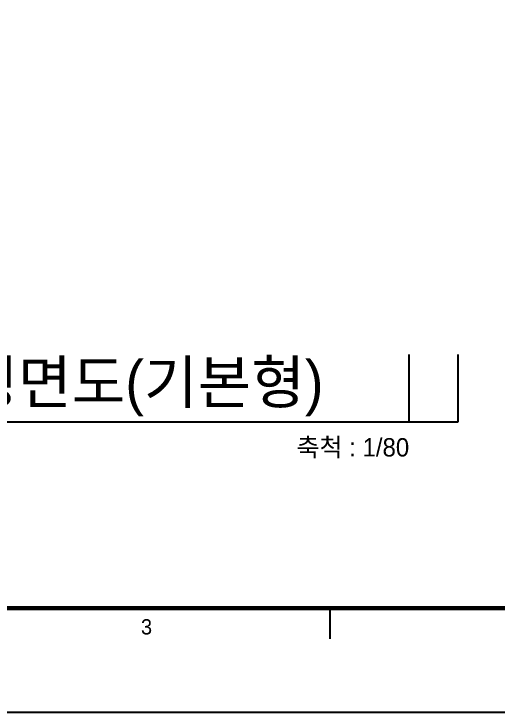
# Model space of a CAD drawing. Header units: millimetres. Extents: x -24416 to 92204, y -190080 to 23760.
# Drawn here: x 26772 to 29942, y -23760 to -19192 of the extents above; entities that cross this region are included whole.
import ezdxf
from ezdxf.enums import TextEntityAlignment as Align

# ---------------------------------------------------------------- set-up
doc = ezdxf.new("R2010")
doc.units = ezdxf.units.MM
doc.header["$LTSCALE"] = 50
for name, color, linetype in [('AA-BORD-FORM', 7, 'Continuous'), ('AA-BORD-TEXT', 3, 'Continuous'), ('AA-XXXX-SYMB', 7, 'Continuous'), ('AA-XXXX-TEXT', 3, 'Continuous')]:
    doc.layers.add(name, color=color, linetype=linetype)
doc.layers.add('Defpoint', color=135, linetype='Continuous', plot=False)
doc.styles.add('HAUD01', font='Dotum.ttf')

# ---------------------------------------------------------------- blocks, each defined once
blk = doc.blocks.new('XR-FORM 청주월명')
at = {"layer": 'AA-BORD-FORM', "color": 2}
blk.add_line((721, 17), (721, 12), dxfattribs=at)
at = {"layer": 'AA-BORD-FORM', "color": 1}
blk.add_lwpolyline([(0, 0), (841, 0), (841, 594), (0, 594)], close=True, dxfattribs=at)
at = {"layer": 'AA-BORD-FORM', "color": 2, "const_width": 0.682}
blk.add_lwpolyline([(21, 17), (21, 577), (821, 577), (821, 17)], close=True, dxfattribs=at)
at = {"layer": 'AA-BORD-TEXT', "color": 7, "style": 'HAUD01'}
blk.add_text('3', height=2.5, dxfattribs=at).set_placement((691, 13.94), align=Align.MIDDLE_CENTER)

msp = doc.modelspace()

# ---------------------------------------------------------------- linework, layer by layer
at = {"layer": 'AA-XXXX-SYMB', "color": 3}
msp.add_line((23132.9, -21860.9), (29679.8, -21860.9), dxfattribs=at)
at = {"layer": 'Defpoint'}
for p, q in [((29359.8, -21860.9), (29359.8, -21420.9)), ((29679.8, -21860.9), (29679.8, -21420.9))]:
    msp.add_line(p, q, dxfattribs=at)

# ---------------------------------------------------------------- block references
at = {"xscale": 40, "yscale": 40, "zscale": 40}
msp.add_blockref('XR-FORM 청주월명', (0, -23760), dxfattribs=at)

# ---------------------------------------------------------------- texts
at = {"layer": 'AA-XXXX-TEXT', "style": 'HAUD01'}
msp.add_text('76㎡B형 단위세대 평면도(기본형)', height=280, dxfattribs=at).set_placement((23452.9, -21740.9))
at = {"layer": 'AA-XXXX-TEXT', "insert": (29359.8, -22100.9), "char_height": 120, "attachment_point": 9, "style": 'HAUD01'}
msp.add_mtext('축척 : 1/80', dxfattribs=at)

doc.saveas('drawing.dxf')
